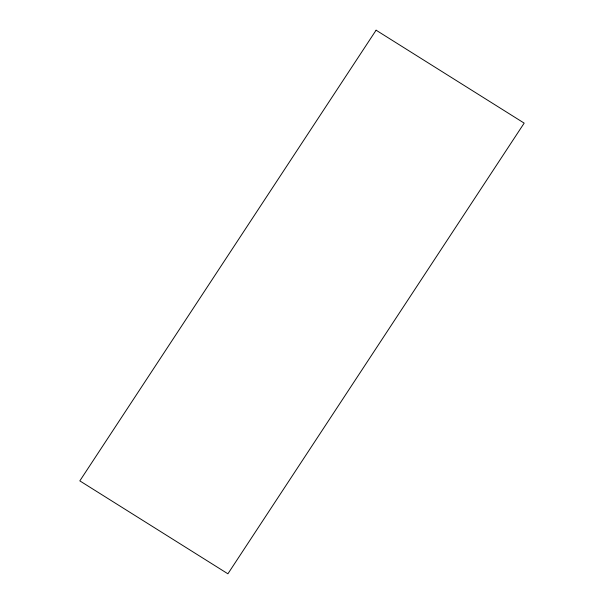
<?xml version="1.0" encoding="UTF-8"?>
<svg xmlns="http://www.w3.org/2000/svg" width="604" height="604" viewBox="0 0 604 604"><rect width="100%" height="100%" fill="white"/><g stroke="black" fill="none" stroke-linecap="round" stroke-linejoin="round"><path stroke-width="0.91" d="M376.096 30.2L79.826 480.875L227.904 573.8L524.174 123.125L376.096 30.2"/></g></svg>
